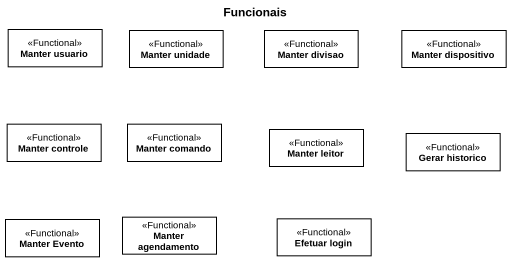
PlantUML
@startuml
title Funcionais
hide circle
hide empty members
class "Manter usuario" as Manter_usuario <<Functional>>
class "Manter unidade" as Manter_unidade <<Functional>>
class "Manter divisao" as Manter_divisao <<Functional>>
class "Manter dispositivo" as Manter_dispositivo <<Functional>>
class "Manter controle" as Manter_controle <<Functional>>
class "Manter comando" as Manter_comando <<Functional>>
class "Manter leitor" as Manter_leitor <<Functional>>
class "Gerar historico" as Gerar_historico <<Functional>>
class "Manter Evento" as Manter_Evento <<Functional>>
class "Manter agendamento" as Manter_agendamento <<Functional>>
class "Efetuar login" as Efetuar_login <<Functional>>
@enduml
